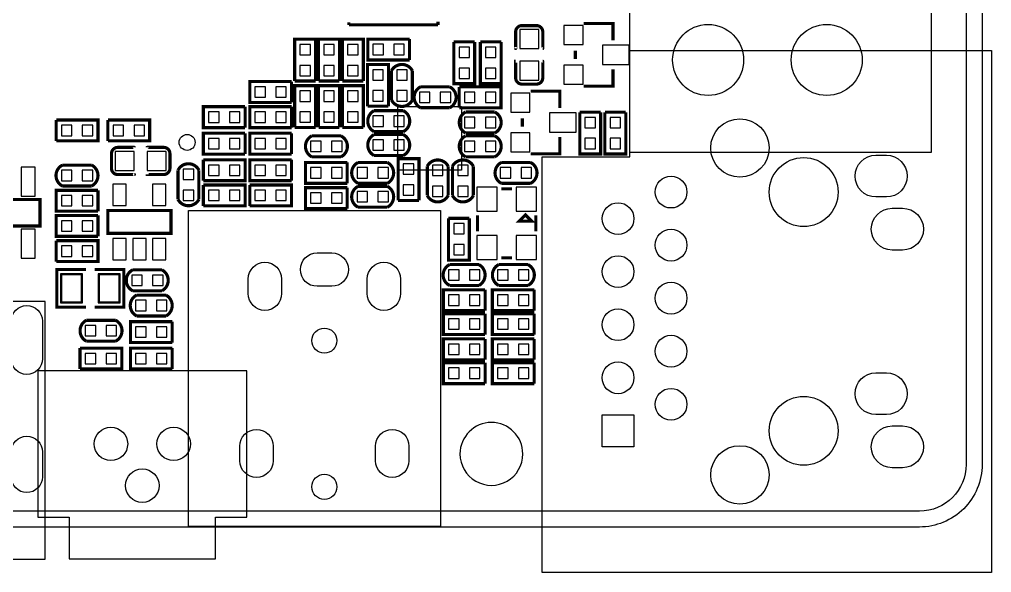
# Model space of a CAD drawing. Extents: x 0 to 85.5, y -2.2 to 58.2.
# Drawn here: x 38.9 to 85.45, y -2.18 to 24.3 of the extents above; entities that cross this region are included whole.
import ezdxf

# ---------------------------------------------------------------- set-up
doc = ezdxf.new("R2010")
doc.units = 0
for name, color, linetype in [('BG_CUTOUT', 254, 'CONTINUOUS'), ('BG_DESIGN_OUTLINE', 251, 'CONTINUOUS'), ('PG_SILKSCREEN_BOTTOM', 23, 'CONTINUOUS'), ('PG_SILKSCREEN_BOTTOM_OUTLINE', 23, 'CONTINUOUS'), ('PIN_BOTTOM', 2, 'CONTINUOUS'), ('PIN_PASTEMASK_BOTTOM', 85, 'CONTINUOUS'), ('PKO_BOTTOM', 234, 'CONTINUOUS'), ('RKI_ALL', 43, 'CONTINUOUS')]:
    doc.layers.add(name, color=color, linetype=linetype)

msp = doc.modelspace()

# ---------------------------------------------------------------- linework, layer by layer
at = {"layer": 'BG_CUTOUT'}
msp.add_lwpolyline([(63.0047, 3.50012, 1), (59.995308, 3.499916, 1)], format="xyb", close=True, dxfattribs=at)
at = {"layer": 'BG_DESIGN_OUTLINE'}
msp.add_lwpolyline([(0, 2.99974), (0, 52.99964, -0.414203), (2.99974, 55.99938), (82.04962, 55.99938, -0.414224), (85.0011, 53.05044), (85.0011, 2.99974, -0.414339), (81.99882, 0), (2.99974, 0, -0.414163)], format="xyb", close=True, dxfattribs=at)
at = {"layer": 'PG_SILKSCREEN_BOTTOM'}
for points, const_width in [([(54.6735, 24.16556), (54.6735, 24.03856)], 0.150114), ([(58.9407, 24.195278), (58.9407, 24.03856)], 0.150114), ([(58.9407, 24.03856), (54.6735, 24.03856)], 0.150114), ([(67.320922, 23.306024), (67.320922, 24.106124), (65.920874, 24.106124)], 0.150114), ([(65.521078, 22.406102), (65.521078, 22.805898)], 0.150114), ([(65.920874, 21.105876), (67.320922, 21.105876), (67.320922, 21.905976)], 0.150114), ([(64.780922, 20.067524), (64.780922, 20.867624), (63.380874, 20.867624)], 0.150114), ([(62.981078, 19.167602), (62.981078, 19.567398)], 0.150114), ([(63.380874, 17.867376), (64.780922, 17.867376), (64.780922, 18.667476)], 0.150114), ([(62.484, 16.1925), (61.976, 16.1925)], 0.150114), ([(36.83, 14.4145), (39.878, 14.4145), (39.878, 15.6845), (37.084, 15.6845), (36.83, 15.4305), (36.83, 14.4145)], 0.14986), ([(46.1518, 14.0589), (46.1518, 15.1511), (43.1292, 15.1511), (43.1292, 14.0589), (46.1518, 14.0589)], 0.14986), ([(60.833, 14.9225), (60.833, 14.1605)], 0.150114), ([(63.129922, 14.94155), (63.429896, 14.641576), (62.829948, 14.641576), (63.129922, 14.94155)], 0.150114), ([(63.627, 14.9225), (63.627, 14.1605)], 0.150114), ([(61.976, 12.8905), (62.484, 12.8905)], 0.150114), ([(42.091102, 12.329922), (40.691054, 12.329922), (40.691054, 10.530078), (42.091102, 10.530078)], 0.150114), ([(42.490898, 12.329922), (43.890946, 12.329922), (43.890946, 10.530078), (42.490898, 10.530078)], 0.150114)]:
    msp.add_lwpolyline(points, dxfattribs=dict(at, const_width=const_width))
at = {"layer": 'PG_SILKSCREEN_BOTTOM', "const_width": 0.150114}
for points in [[(62.6618, 22.9108, -1), (62.659514, 22.9108), (62.659514, 23.706074, -0.414141), (62.959488, 24.006048), (63.659512, 24.006048, -0.414141), (63.959486, 23.706074), (63.959486, 22.913086, -0.414214), (63.9572, 22.9108)], [(62.6618, 22.3012), (62.659514, 22.3012), (62.659514, 21.505926, 0.414141), (62.959488, 21.205952), (63.659512, 21.205952, 0.414141), (63.959486, 21.505926), (63.959486, 22.298914, 0.414214), (63.9572, 22.3012)], [(44.3992, 16.8783, -1), (44.3992, 16.876014), (43.603926, 16.876014, -0.414141), (43.303952, 17.175988), (43.303952, 17.876012, -0.414141), (43.603926, 18.175986), (44.396914, 18.175986, -0.414214), (44.3992, 18.1737)], [(45.0088, 16.8783), (45.0088, 16.876014), (45.804074, 16.876014, 0.414141), (46.104048, 17.175988), (46.104048, 17.876012, 0.414141), (45.804074, 18.175986), (45.011086, 18.175986, 0.414214), (45.0088, 18.1737)]]:
    msp.add_lwpolyline(points, format="xyb", dxfattribs=at)
at = {"layer": 'PG_SILKSCREEN_BOTTOM_OUTLINE', "const_width": 0.150114}
for points in [[(52.07762, 21.35124), (52.07762, 23.35276), (53.07838, 23.35276), (53.07838, 21.35124)], [(53.22062, 21.35124), (53.22062, 23.35276), (54.22138, 23.35276), (54.22138, 21.35124)], [(54.36362, 21.35124), (54.36362, 23.35276), (55.36438, 23.35276), (55.36438, 21.35124)], [(57.57926, 22.35962), (55.57774, 22.35962), (55.57774, 23.36038), (57.57926, 23.36038)], [(57.57926, 23.36038), (57.57926, 22.35962)], [(60.69838, 23.22576), (60.69838, 21.22424), (59.69762, 21.22424), (59.69762, 23.22576)], [(59.69762, 23.22576), (60.69838, 23.22576)], [(61.96838, 23.22576), (61.96838, 21.22424), (60.96762, 21.22424), (60.96762, 23.22576)], [(60.96762, 23.22576), (61.96838, 23.22576)], [(55.57012, 20.14474), (55.57012, 22.14626), (56.57088, 22.14626), (56.57088, 20.14474)], [(56.713374, 20.445476), (56.713374, 21.845524)], [(57.713626, 20.445476), (57.713626, 21.845524)], [(53.07838, 21.35124), (52.07762, 21.35124)], [(54.22138, 21.35124), (53.22062, 21.35124)], [(55.36438, 21.35124), (54.36362, 21.35124)], [(51.92776, 20.32762), (49.92624, 20.32762), (49.92624, 21.32838), (51.92776, 21.32838)], [(51.92776, 21.32838), (51.92776, 20.32762)], [(52.07762, 19.12874), (52.07762, 21.13026), (53.07838, 21.13026), (53.07838, 19.12874)], [(53.22062, 19.12874), (53.22062, 21.13026), (54.22138, 21.13026), (54.22138, 19.12874)], [(54.36362, 19.12874), (54.36362, 21.13026), (55.36438, 21.13026), (55.36438, 19.12874)], [(59.501024, 21.074126), (58.100976, 21.074126)], [(59.95924, 21.07438), (61.96076, 21.07438), (61.96076, 20.07362), (59.95924, 20.07362)], [(59.95924, 20.07362), (59.95924, 21.07438)], [(49.70526, 19.12112), (47.70374, 19.12112), (47.70374, 20.12188), (49.70526, 20.12188)], [(49.70526, 20.12188), (49.70526, 19.12112)], [(51.92776, 19.12112), (49.92624, 19.12112), (49.92624, 20.12188), (51.92776, 20.12188)], [(51.92776, 20.12188), (51.92776, 19.12112)], [(56.57088, 20.14474), (55.57012, 20.14474)], [(59.501024, 20.073874), (58.100976, 20.073874)], [(40.65524, 19.48688), (42.65676, 19.48688), (42.65676, 18.48612), (40.65524, 18.48612)], [(40.65524, 18.48612), (40.65524, 19.48688)], [(43.13174, 19.48688), (45.13326, 19.48688), (45.13326, 18.48612), (43.13174, 18.48612)], [(43.13174, 18.48612), (43.13174, 19.48688)], [(57.278524, 19.931126), (55.878476, 19.931126)], [(61.660024, 19.867626), (60.259976, 19.867626)], [(66.73088, 19.86026), (66.73088, 17.85874), (65.73012, 17.85874), (65.73012, 19.86026)], [(65.73012, 19.86026), (66.73088, 19.86026)], [(67.93738, 19.86026), (67.93738, 17.85874), (66.93662, 17.85874), (66.93662, 19.86026)], [(66.93662, 19.86026), (67.93738, 19.86026)], [(53.07838, 19.12874), (52.07762, 19.12874)], [(54.22138, 19.12874), (53.22062, 19.12874)], [(55.36438, 19.12874), (54.36362, 19.12874)], [(49.70526, 17.85112), (47.70374, 17.85112), (47.70374, 18.85188), (49.70526, 18.85188)], [(49.70526, 18.85188), (49.70526, 17.85112)], [(51.92776, 17.85112), (49.92624, 17.85112), (49.92624, 18.85188), (51.92776, 18.85188)], [(51.92776, 18.85188), (51.92776, 17.85112)], [(54.294024, 18.724626), (52.893976, 18.724626)], [(57.278524, 18.930874), (55.878476, 18.930874)], [(57.278524, 18.788126), (55.878476, 18.788126)], [(61.660024, 18.867374), (60.259976, 18.867374)], [(61.660024, 18.724626), (60.259976, 18.724626)], [(54.294024, 17.724374), (52.893976, 17.724374)], [(57.278524, 17.787874), (55.878476, 17.787874)], [(57.03062, 15.63624), (57.03062, 17.63776), (58.03138, 17.63776), (58.03138, 15.63624)], [(61.660024, 17.724374), (60.259976, 17.724374)], [(40.955976, 17.327626), (42.356024, 17.327626)], [(47.70374, 17.58188), (49.70526, 17.58188), (49.70526, 16.58112), (47.70374, 16.58112)], [(47.70374, 16.58112), (47.70374, 17.58188)], [(51.92776, 16.58112), (49.92624, 16.58112), (49.92624, 17.58188), (51.92776, 17.58188)], [(51.92776, 17.58188), (51.92776, 16.58112)], [(54.59476, 16.45412), (52.59324, 16.45412), (52.59324, 17.45488), (54.59476, 17.45488)], [(54.59476, 17.45488), (54.59476, 16.45412)], [(55.116476, 17.454626), (56.516524, 17.454626)], [(58.427874, 15.873476), (58.427874, 17.273524)], [(59.428126, 15.873476), (59.428126, 17.273524)], [(59.634374, 15.873476), (59.634374, 17.273524)], [(60.634626, 15.873476), (60.634626, 17.273524)], [(63.374524, 17.454626), (61.974476, 17.454626)], [(46.489874, 17.083024), (46.489874, 15.682976)], [(47.490126, 17.083024), (47.490126, 15.682976)], [(40.955976, 16.327374), (42.356024, 16.327374)], [(47.70374, 16.37538), (49.70526, 16.37538), (49.70526, 15.37462), (47.70374, 15.37462)], [(47.70374, 15.37462), (47.70374, 16.37538)], [(49.92624, 16.37538), (51.92776, 16.37538), (51.92776, 15.37462), (49.92624, 15.37462)], [(49.92624, 15.37462), (49.92624, 16.37538)], [(54.59476, 15.24762), (52.59324, 15.24762), (52.59324, 16.24838), (54.59476, 16.24838)], [(54.59476, 16.24838), (54.59476, 15.24762)], [(55.116476, 16.454374), (56.516524, 16.454374)], [(55.116476, 16.311626), (56.516524, 16.311626)], [(63.374524, 16.454374), (61.974476, 16.454374)], [(42.65676, 15.12062), (40.65524, 15.12062), (40.65524, 16.12138), (42.65676, 16.12138)], [(42.65676, 16.12138), (42.65676, 15.12062)], [(55.116476, 15.311374), (56.516524, 15.311374)], [(58.03138, 15.63624), (57.03062, 15.63624)], [(42.65676, 13.91412), (40.65524, 13.91412), (40.65524, 14.91488), (42.65676, 14.91488)], [(42.65676, 14.91488), (42.65676, 13.91412)], [(60.44438, 14.78026), (60.44438, 12.77874), (59.44362, 12.77874), (59.44362, 14.78026)], [(59.44362, 14.78026), (60.44438, 14.78026)], [(40.65524, 13.70838), (42.65676, 13.70838), (42.65676, 12.70762), (40.65524, 12.70762)], [(40.65524, 12.70762), (40.65524, 13.70838)], [(59.497976, 12.565126), (60.898024, 12.565126)], [(63.247524, 12.565126), (61.847476, 12.565126)], [(44.321476, 12.311126), (45.721524, 12.311126)], [(59.497976, 11.564874), (60.898024, 11.564874)], [(63.247524, 11.564874), (61.847476, 11.564874)], [(44.321476, 11.310874), (45.721524, 11.310874)], [(44.511976, 11.104626), (45.912024, 11.104626)], [(61.19876, 10.35812), (59.19724, 10.35812), (59.19724, 11.35888), (61.19876, 11.35888)], [(61.19876, 11.35888), (61.19876, 10.35812)], [(63.54826, 10.35812), (61.54674, 10.35812), (61.54674, 11.35888), (63.54826, 11.35888)], [(63.54826, 11.35888), (63.54826, 10.35812)], [(61.19876, 9.21512), (59.19724, 9.21512), (59.19724, 10.21588), (61.19876, 10.21588)], [(61.19876, 10.21588), (61.19876, 9.21512)], [(63.54826, 9.21512), (61.54674, 9.21512), (61.54674, 10.21588), (63.54826, 10.21588)], [(63.54826, 10.21588), (63.54826, 9.21512)], [(43.499024, 9.898126), (42.098976, 9.898126)], [(46.21276, 8.83412), (44.21124, 8.83412), (44.21124, 9.83488), (46.21276, 9.83488)], [(44.511976, 10.104374), (45.912024, 10.104374)], [(46.21276, 9.83488), (46.21276, 8.83412)], [(43.499024, 8.897874), (42.098976, 8.897874)], [(61.19876, 8.00862), (59.19724, 8.00862), (59.19724, 9.00938), (61.19876, 9.00938)], [(61.19876, 9.00938), (61.19876, 8.00862)], [(63.54826, 8.00862), (61.54674, 8.00862), (61.54674, 9.00938), (63.54826, 9.00938)], [(63.54826, 9.00938), (63.54826, 8.00862)], [(41.79824, 8.56488), (43.79976, 8.56488), (43.79976, 7.56412), (41.79824, 7.56412)], [(41.79824, 7.56412), (41.79824, 8.56488)], [(46.21276, 7.56412), (44.21124, 7.56412), (44.21124, 8.56488), (46.21276, 8.56488)], [(46.21276, 8.56488), (46.21276, 7.56412)], [(61.19876, 6.86562), (59.19724, 6.86562), (59.19724, 7.86638), (61.19876, 7.86638)], [(61.19876, 7.86638), (61.19876, 6.86562)], [(63.54826, 6.86562), (61.54674, 6.86562), (61.54674, 7.86638), (63.54826, 7.86638)], [(63.54826, 7.86638), (63.54826, 6.86562)]]:
    msp.add_lwpolyline(points, dxfattribs=at)
for points in [[(57.713626, 21.845524, 0.600046), (56.713374, 21.845524)], [(58.100976, 21.074126, 0.600046), (58.100976, 20.073874)], [(59.501024, 21.074126, -0.618077), (59.501024, 20.073874)], [(57.713626, 20.445476, -0.618077), (56.713374, 20.445476)], [(55.878476, 19.931126, 0.600046), (55.878476, 18.930874)], [(57.278524, 19.931126, -0.618077), (57.278524, 18.930874)], [(60.259976, 19.867626, 0.600046), (60.259976, 18.867374)], [(61.660024, 19.867626, -0.618077), (61.660024, 18.867374)], [(52.893976, 18.724626, 0.600046), (52.893976, 17.724374)], [(54.294024, 18.724626, -0.618077), (54.294024, 17.724374)], [(55.878476, 18.788126, 0.600046), (55.878476, 17.787874)], [(57.278524, 18.788126, -0.618077), (57.278524, 17.787874)], [(60.259976, 18.724626, 0.600046), (60.259976, 17.724374)], [(61.660024, 18.724626, -0.618077), (61.660024, 17.724374)], [(40.955976, 16.327374, -0.618077), (40.955976, 17.327626)], [(42.356024, 16.327374, 0.600046), (42.356024, 17.327626)], [(46.489874, 17.083024, -0.618077), (47.490126, 17.083024)], [(55.116476, 16.454374, -0.618077), (55.116476, 17.454626)], [(56.516524, 16.454374, 0.600046), (56.516524, 17.454626)], [(59.428126, 17.273524, 0.600046), (58.427874, 17.273524)], [(60.634626, 17.273524, 0.600046), (59.634374, 17.273524)], [(61.974476, 17.454626, 0.600046), (61.974476, 16.454374)], [(63.374524, 17.454626, -0.618077), (63.374524, 16.454374)], [(55.116476, 15.311374, -0.618077), (55.116476, 16.311626)], [(56.516524, 15.311374, 0.600046), (56.516524, 16.311626)], [(59.428126, 15.873476, -0.618077), (58.427874, 15.873476)], [(60.634626, 15.873476, -0.618077), (59.634374, 15.873476)], [(46.489874, 15.682976, 0.600046), (47.490126, 15.682976)], [(59.497976, 11.564874, -0.618077), (59.497976, 12.565126)], [(60.898024, 11.564874, 0.600046), (60.898024, 12.565126)], [(61.847476, 12.565126, 0.600046), (61.847476, 11.564874)], [(63.247524, 12.565126, -0.618077), (63.247524, 11.564874)], [(44.321476, 11.310874, -0.618077), (44.321476, 12.311126)], [(45.721524, 11.310874, 0.600046), (45.721524, 12.311126)], [(44.511976, 10.104374, -0.618077), (44.511976, 11.104626)], [(45.912024, 10.104374, 0.600046), (45.912024, 11.104626)], [(42.098976, 9.898126, 0.600046), (42.098976, 8.897874)], [(43.499024, 9.898126, -0.618077), (43.499024, 8.897874)]]:
    msp.add_lwpolyline(points, format="xyb", dxfattribs=at)
at = {"layer": 'PIN_BOTTOM'}
for points in [[(63.76416, 22.91334), (63.76416, 23.82266), (62.85484, 23.82266), (62.85484, 22.91334)], [(64.9732, 23.1013), (65.8876, 23.1013), (65.8876, 24.0157), (64.9732, 24.0157)], [(52.32781, 22.60219), (52.82819, 22.60219), (52.82819, 23.10257), (52.32781, 23.10257)], [(53.47081, 22.60219), (53.97119, 22.60219), (53.97119, 23.10257), (53.47081, 23.10257)], [(54.61381, 22.60219), (55.11419, 22.60219), (55.11419, 23.10257), (54.61381, 23.10257)], [(56.32831, 22.60981), (56.32831, 23.11019), (55.82793, 23.11019), (55.82793, 22.60981)], [(57.32907, 22.60981), (57.32907, 23.11019), (56.82869, 23.11019), (56.82869, 22.60981)], [(60.44819, 22.97557), (59.94781, 22.97557), (59.94781, 22.47519), (60.44819, 22.47519)], [(61.71819, 22.97557), (61.21781, 22.97557), (61.21781, 22.47519), (61.71819, 22.47519)], [(66.8274, 22.1488), (68.0974, 22.1488), (68.0974, 23.0632), (66.8274, 23.0632)], [(52.32781, 21.60143), (52.82819, 21.60143), (52.82819, 22.10181), (52.32781, 22.10181)], [(53.47081, 21.60143), (53.97119, 21.60143), (53.97119, 22.10181), (53.47081, 22.10181)], [(54.61381, 21.60143), (55.11419, 21.60143), (55.11419, 22.10181), (54.61381, 22.10181)], [(55.82031, 21.39569), (56.32069, 21.39569), (56.32069, 21.89607), (55.82031, 21.89607)], [(56.96331, 21.39569), (57.46369, 21.39569), (57.46369, 21.89607), (56.96331, 21.89607)], [(60.44819, 21.97481), (59.94781, 21.97481), (59.94781, 21.47443), (60.44819, 21.47443)], [(61.71819, 21.97481), (61.21781, 21.97481), (61.21781, 21.47443), (61.71819, 21.47443)], [(63.76416, 21.38934), (63.76416, 22.29866), (62.85484, 22.29866), (62.85484, 21.38934)], [(64.9732, 21.1963), (65.8876, 21.1963), (65.8876, 22.1107), (64.9732, 22.1107)], [(50.67681, 20.57781), (50.67681, 21.07819), (50.17643, 21.07819), (50.17643, 20.57781)], [(51.67757, 20.57781), (51.67757, 21.07819), (51.17719, 21.07819), (51.17719, 20.57781)], [(52.32781, 20.37969), (52.82819, 20.37969), (52.82819, 20.88007), (52.32781, 20.88007)], [(53.47081, 20.37969), (53.97119, 20.37969), (53.97119, 20.88007), (53.47081, 20.88007)], [(54.61381, 20.37969), (55.11419, 20.37969), (55.11419, 20.88007), (54.61381, 20.88007)], [(55.82031, 20.39493), (56.32069, 20.39493), (56.32069, 20.89531), (55.82031, 20.89531)], [(56.96331, 20.39493), (57.46369, 20.39493), (57.46369, 20.89531), (56.96331, 20.89531)], [(58.55081, 20.32381), (58.55081, 20.82419), (58.05043, 20.82419), (58.05043, 20.32381)], [(59.55157, 20.32381), (59.55157, 20.82419), (59.05119, 20.82419), (59.05119, 20.32381)], [(60.20943, 20.82419), (60.20943, 20.32381), (60.70981, 20.32381), (60.70981, 20.82419)], [(61.21019, 20.82419), (61.21019, 20.32381), (61.71057, 20.32381), (61.71057, 20.82419)], [(62.4332, 19.8628), (63.3476, 19.8628), (63.3476, 20.7772), (62.4332, 20.7772)], [(60.071, 20.1295), (60.071, 17.0815), (57.023, 17.0815), (57.023, 20.1295)], [(48.45431, 19.37131), (48.45431, 19.87169), (47.95393, 19.87169), (47.95393, 19.37131)], [(49.45507, 19.37131), (49.45507, 19.87169), (48.95469, 19.87169), (48.95469, 19.37131)], [(50.67681, 19.37131), (50.67681, 19.87169), (50.17643, 19.87169), (50.17643, 19.37131)], [(51.67757, 19.37131), (51.67757, 19.87169), (51.17719, 19.87169), (51.17719, 19.37131)], [(52.32781, 19.37893), (52.82819, 19.37893), (52.82819, 19.87931), (52.32781, 19.87931)], [(53.47081, 19.37893), (53.97119, 19.37893), (53.97119, 19.87931), (53.47081, 19.87931)], [(54.61381, 19.37893), (55.11419, 19.37893), (55.11419, 19.87931), (54.61381, 19.87931)], [(56.32831, 19.18081), (56.32831, 19.68119), (55.82793, 19.68119), (55.82793, 19.18081)], [(57.32907, 19.18081), (57.32907, 19.68119), (56.82869, 19.68119), (56.82869, 19.18081)], [(60.70981, 19.11731), (60.70981, 19.61769), (60.20943, 19.61769), (60.20943, 19.11731)], [(61.71057, 19.11731), (61.71057, 19.61769), (61.21019, 19.61769), (61.21019, 19.11731)], [(64.2874, 18.9103), (65.5574, 18.9103), (65.5574, 19.8247), (64.2874, 19.8247)], [(66.48069, 19.61007), (65.98031, 19.61007), (65.98031, 19.10969), (66.48069, 19.10969)], [(67.68719, 19.61007), (67.18681, 19.61007), (67.18681, 19.10969), (67.68719, 19.10969)], [(40.90543, 19.23669), (40.90543, 18.73631), (41.40581, 18.73631), (41.40581, 19.23669)], [(41.90619, 19.23669), (41.90619, 18.73631), (42.40657, 18.73631), (42.40657, 19.23669)], [(43.38193, 19.23669), (43.38193, 18.73631), (43.88231, 18.73631), (43.88231, 19.23669)], [(44.38269, 19.23669), (44.38269, 18.73631), (44.88307, 18.73631), (44.88307, 19.23669)], [(62.4332, 17.9578), (63.3476, 17.9578), (63.3476, 18.8722), (62.4332, 18.8722)], [(48.45431, 18.10131), (48.45431, 18.60169), (47.95393, 18.60169), (47.95393, 18.10131)], [(49.45507, 18.10131), (49.45507, 18.60169), (48.95469, 18.60169), (48.95469, 18.10131)], [(50.67681, 18.10131), (50.67681, 18.60169), (50.17643, 18.60169), (50.17643, 18.10131)], [(51.67757, 18.10131), (51.67757, 18.60169), (51.17719, 18.60169), (51.17719, 18.10131)], [(53.34381, 17.97431), (53.34381, 18.47469), (52.84343, 18.47469), (52.84343, 17.97431)], [(54.34457, 17.97431), (54.34457, 18.47469), (53.84419, 18.47469), (53.84419, 17.97431)], [(56.32831, 18.03781), (56.32831, 18.53819), (55.82793, 18.53819), (55.82793, 18.03781)], [(57.32907, 18.03781), (57.32907, 18.53819), (56.82869, 18.53819), (56.82869, 18.03781)], [(60.70981, 17.97431), (60.70981, 18.47469), (60.20943, 18.47469), (60.20943, 17.97431)], [(61.71057, 17.97431), (61.71057, 18.47469), (61.21019, 18.47469), (61.21019, 17.97431)], [(66.48069, 18.60931), (65.98031, 18.60931), (65.98031, 18.10893), (66.48069, 18.10893)], [(67.68719, 18.60931), (67.18681, 18.60931), (67.18681, 18.10893), (67.68719, 18.10893)], [(44.39666, 17.98066), (43.48734, 17.98066), (43.48734, 17.07134), (44.39666, 17.07134)], [(45.92066, 17.98066), (45.01134, 17.98066), (45.01134, 17.07134), (45.92066, 17.07134)], [(38.98392, 17.2339), (38.98392, 15.8369), (39.64432, 15.8369), (39.64432, 17.2339)], [(47.95393, 17.33169), (47.95393, 16.83131), (48.45431, 16.83131), (48.45431, 17.33169)], [(48.95469, 17.33169), (48.95469, 16.83131), (49.45507, 16.83131), (49.45507, 17.33169)], [(50.67681, 16.83131), (50.67681, 17.33169), (50.17643, 17.33169), (50.17643, 16.83131)], [(51.67757, 16.83131), (51.67757, 17.33169), (51.17719, 17.33169), (51.17719, 16.83131)], [(57.28081, 16.88719), (57.78119, 16.88719), (57.78119, 17.38757), (57.28081, 17.38757)], [(58.67781, 16.82369), (59.17819, 16.82369), (59.17819, 17.32407), (58.67781, 17.32407)], [(59.88431, 16.82369), (60.38469, 16.82369), (60.38469, 17.32407), (59.88431, 17.32407)], [(40.90543, 17.07769), (40.90543, 16.57731), (41.40581, 16.57731), (41.40581, 17.07769)], [(41.90619, 17.07769), (41.90619, 16.57731), (42.40657, 16.57731), (42.40657, 17.07769)], [(47.24019, 17.13357), (46.73981, 17.13357), (46.73981, 16.63319), (47.24019, 16.63319)], [(53.34381, 16.70431), (53.34381, 17.20469), (52.84343, 17.20469), (52.84343, 16.70431)], [(54.34457, 16.70431), (54.34457, 17.20469), (53.84419, 17.20469), (53.84419, 16.70431)], [(55.06593, 17.20469), (55.06593, 16.70431), (55.56631, 16.70431), (55.56631, 17.20469)], [(56.06669, 17.20469), (56.06669, 16.70431), (56.56707, 16.70431), (56.56707, 17.20469)], [(62.42431, 16.70431), (62.42431, 17.20469), (61.92393, 17.20469), (61.92393, 16.70431)], [(63.42507, 16.70431), (63.42507, 17.20469), (62.92469, 17.20469), (62.92469, 16.70431)], [(43.37304, 15.39748), (44.00804, 15.39748), (44.00804, 16.41348), (43.37304, 16.41348)], [(45.27296, 15.39748), (45.90796, 15.39748), (45.90796, 16.41348), (45.27296, 16.41348)], [(57.28081, 15.88643), (57.78119, 15.88643), (57.78119, 16.38681), (57.28081, 16.38681)], [(58.67781, 15.82293), (59.17819, 15.82293), (59.17819, 16.32331), (58.67781, 16.32331)], [(59.88431, 15.82293), (60.38469, 15.82293), (60.38469, 16.32331), (59.88431, 16.32331)], [(41.40581, 15.37081), (41.40581, 15.87119), (40.90543, 15.87119), (40.90543, 15.37081)], [(42.40657, 15.37081), (42.40657, 15.87119), (41.90619, 15.87119), (41.90619, 15.37081)], [(47.24019, 16.13281), (46.73981, 16.13281), (46.73981, 15.63243), (47.24019, 15.63243)], [(47.95393, 16.12519), (47.95393, 15.62481), (48.45431, 15.62481), (48.45431, 16.12519)], [(48.95469, 16.12519), (48.95469, 15.62481), (49.45507, 15.62481), (49.45507, 16.12519)], [(50.17643, 16.12519), (50.17643, 15.62481), (50.67681, 15.62481), (50.67681, 16.12519)], [(51.17719, 16.12519), (51.17719, 15.62481), (51.67757, 15.62481), (51.67757, 16.12519)], [(53.34381, 15.49781), (53.34381, 15.99819), (52.84343, 15.99819), (52.84343, 15.49781)], [(54.34457, 15.49781), (54.34457, 15.99819), (53.84419, 15.99819), (53.84419, 15.49781)], [(55.06593, 16.06169), (55.06593, 15.56131), (55.56631, 15.56131), (55.56631, 16.06169)], [(56.06669, 16.06169), (56.06669, 15.56131), (56.56707, 15.56131), (56.56707, 16.06169)], [(61.7728, 15.1257), (61.7728, 16.2687), (60.8076, 16.2687), (60.8076, 15.1257)], [(63.6524, 15.1257), (63.6524, 16.2687), (62.6872, 16.2687), (62.6872, 15.1257)], [(41.40581, 14.16431), (41.40581, 14.66469), (40.90543, 14.66469), (40.90543, 14.16431)], [(42.40657, 14.16431), (42.40657, 14.66469), (41.90619, 14.66469), (41.90619, 14.16431)], [(60.19419, 14.53007), (59.69381, 14.53007), (59.69381, 14.02969), (60.19419, 14.02969)], [(38.98392, 14.2621), (38.98392, 12.8651), (39.64432, 12.8651), (39.64432, 14.2621)], [(43.37304, 12.79652), (44.00804, 12.79652), (44.00804, 13.81252), (43.37304, 13.81252)], [(44.323, 12.79652), (44.958, 12.79652), (44.958, 13.81252), (44.323, 13.81252)], [(45.27296, 12.79652), (45.90796, 12.79652), (45.90796, 13.81252), (45.27296, 13.81252)], [(60.19419, 13.52931), (59.69381, 13.52931), (59.69381, 13.02893), (60.19419, 13.02893)], [(61.7728, 12.8143), (61.7728, 13.9573), (60.8076, 13.9573), (60.8076, 12.8143)], [(63.6524, 12.8143), (63.6524, 13.9573), (62.6872, 13.9573), (62.6872, 12.8143)], [(40.90543, 13.45819), (40.90543, 12.95781), (41.40581, 12.95781), (41.40581, 13.45819)], [(41.90619, 13.45819), (41.90619, 12.95781), (42.40657, 12.95781), (42.40657, 13.45819)], [(41.91635, 10.73023), (41.91635, 12.12977), (40.86733, 12.12977), (40.86733, 10.73023)], [(43.71467, 10.73023), (43.71467, 12.12977), (42.66565, 12.12977), (42.66565, 10.73023)], [(59.44743, 12.31519), (59.44743, 11.81481), (59.94781, 11.81481), (59.94781, 12.31519)], [(60.44819, 12.31519), (60.44819, 11.81481), (60.94857, 11.81481), (60.94857, 12.31519)], [(62.29731, 11.81481), (62.29731, 12.31519), (61.79693, 12.31519), (61.79693, 11.81481)], [(63.29807, 11.81481), (63.29807, 12.31519), (62.79769, 12.31519), (62.79769, 11.81481)], [(44.27093, 12.06119), (44.27093, 11.56081), (44.77131, 11.56081), (44.77131, 12.06119)], [(45.27169, 12.06119), (45.27169, 11.56081), (45.77207, 11.56081), (45.77207, 12.06119)], [(44.46143, 10.85469), (44.46143, 10.35431), (44.96181, 10.35431), (44.96181, 10.85469)], [(45.46219, 10.85469), (45.46219, 10.35431), (45.96257, 10.35431), (45.96257, 10.85469)], [(59.94781, 10.60831), (59.94781, 11.10869), (59.44743, 11.10869), (59.44743, 10.60831)], [(60.94857, 10.60831), (60.94857, 11.10869), (60.44819, 11.10869), (60.44819, 10.60831)], [(62.29731, 10.60831), (62.29731, 11.10869), (61.79693, 11.10869), (61.79693, 10.60831)], [(63.29807, 10.60831), (63.29807, 11.10869), (62.79769, 11.10869), (62.79769, 10.60831)], [(59.94781, 9.46531), (59.94781, 9.96569), (59.44743, 9.96569), (59.44743, 9.46531)], [(60.94857, 9.46531), (60.94857, 9.96569), (60.44819, 9.96569), (60.44819, 9.46531)], [(62.29731, 9.46531), (62.29731, 9.96569), (61.79693, 9.96569), (61.79693, 9.46531)], [(63.29807, 9.46531), (63.29807, 9.96569), (62.79769, 9.96569), (62.79769, 9.46531)], [(42.54881, 9.14781), (42.54881, 9.64819), (42.04843, 9.64819), (42.04843, 9.14781)], [(43.54957, 9.14781), (43.54957, 9.64819), (43.04919, 9.64819), (43.04919, 9.14781)], [(44.96181, 9.08431), (44.96181, 9.58469), (44.46143, 9.58469), (44.46143, 9.08431)], [(45.96257, 9.08431), (45.96257, 9.58469), (45.46219, 9.58469), (45.46219, 9.08431)], [(59.94781, 8.25881), (59.94781, 8.75919), (59.44743, 8.75919), (59.44743, 8.25881)], [(60.94857, 8.25881), (60.94857, 8.75919), (60.44819, 8.75919), (60.44819, 8.25881)], [(62.29731, 8.25881), (62.29731, 8.75919), (61.79693, 8.75919), (61.79693, 8.25881)], [(63.29807, 8.25881), (63.29807, 8.75919), (62.79769, 8.75919), (62.79769, 8.25881)], [(42.04843, 8.31469), (42.04843, 7.81431), (42.54881, 7.81431), (42.54881, 8.31469)], [(43.04919, 8.31469), (43.04919, 7.81431), (43.54957, 7.81431), (43.54957, 8.31469)], [(44.96181, 7.81431), (44.96181, 8.31469), (44.46143, 8.31469), (44.46143, 7.81431)], [(45.96257, 7.81431), (45.96257, 8.31469), (45.46219, 8.31469), (45.46219, 7.81431)], [(59.94781, 7.11581), (59.94781, 7.61619), (59.44743, 7.61619), (59.44743, 7.11581)], [(60.94857, 7.11581), (60.94857, 7.61619), (60.44819, 7.61619), (60.44819, 7.11581)], [(62.29731, 7.11581), (62.29731, 7.61619), (61.79693, 7.61619), (61.79693, 7.11581)], [(63.29807, 7.11581), (63.29807, 7.61619), (62.79769, 7.61619), (62.79769, 7.11581)], [(68.325746, 3.843782), (66.801746, 3.843782), (66.801746, 5.367782), (68.325746, 5.367782)]]:
    msp.add_lwpolyline(points, close=True, dxfattribs=at)
for points in [[(79.914496, 17.799812), (80.414876, 17.799812, -1), (80.414876, 15.800832), (79.914496, 15.800832, -1)], [(80.694276, 15.259812), (81.194656, 15.259812, -1), (81.194656, 13.260832), (80.694276, 13.260832, -1)], [(53.150008, 13.123799), (53.850032, 13.123799, -1), (53.850032, 11.523853), (53.150008, 11.523853, -1)], [(51.450113, 11.873992), (51.450113, 11.173968, -1), (49.850167, 11.173968), (49.850167, 11.873992, -1)], [(57.149873, 11.873992), (57.149873, 11.173968, -1), (55.549927, 11.173968), (55.549927, 11.873992, -1)], [(39.99992, 9.85774), (39.99992, 8.05942, -1), (38.49878, 8.05942), (38.49878, 9.85774, -1)], [(79.914496, 7.380732), (80.414876, 7.380732, -1), (80.414876, 5.381752), (79.914496, 5.381752, -1)], [(51.050063, 3.874008), (51.050063, 3.173984, -1), (49.450117, 3.173984), (49.450117, 3.874008, -1)], [(57.549923, 3.874008), (57.549923, 3.173984, -1), (55.949977, 3.173984), (55.949977, 3.874008, -1)], [(80.694276, 4.840732), (81.194656, 4.840732, -1), (81.194656, 2.841752), (80.694276, 2.841752, -1)], [(39.99992, 3.59918), (39.99992, 2.4003, -1), (38.49878, 2.4003), (38.49878, 3.59918, -1)]]:
    msp.add_lwpolyline(points, format="xyb", close=True, dxfattribs=at)
for centre, radius in [((71.878952, 22.360636), 1.70053), ((77.5589, 22.360636), 1.70053), ((73.403206, 18.146522), 1.39954), ((46.9265, 18.415), 0.381), ((76.453746, 16.035782), 1.651), ((70.103746, 16.035782), 0.762), ((67.563746, 14.765782), 0.762), ((70.103746, 13.495782), 0.762), ((67.563746, 12.225782), 0.762), ((70.103746, 10.955782), 0.762), ((67.563746, 9.685782), 0.762), ((53.50002, 8.923782), 0.599948), ((70.103746, 8.415782), 0.762), ((67.563746, 7.145782), 0.762), ((70.103746, 5.875782), 0.762), ((76.453746, 4.605782), 1.651), ((43.27906, 3.98018), 0.8001), ((46.28134, 3.98018), 0.8001), ((73.403206, 2.495042), 1.39954), ((44.7802, 1.9812), 0.8001), ((53.50002, 1.923796), 0.599948)]:
    msp.add_circle(centre, radius, dxfattribs=at)
at = {"layer": 'PIN_PASTEMASK_BOTTOM'}
for points in [[(63.76416, 22.91334), (63.76416, 23.82266), (62.85484, 23.82266), (62.85484, 22.91334)], [(64.9732, 23.1013), (65.8876, 23.1013), (65.8876, 24.0157), (64.9732, 24.0157)], [(52.32781, 22.60219), (52.82819, 22.60219), (52.82819, 23.10257), (52.32781, 23.10257)], [(53.47081, 22.60219), (53.97119, 22.60219), (53.97119, 23.10257), (53.47081, 23.10257)], [(54.61381, 22.60219), (55.11419, 22.60219), (55.11419, 23.10257), (54.61381, 23.10257)], [(56.32831, 22.60981), (56.32831, 23.11019), (55.82793, 23.11019), (55.82793, 22.60981)], [(57.32907, 22.60981), (57.32907, 23.11019), (56.82869, 23.11019), (56.82869, 22.60981)], [(60.44819, 22.97557), (59.94781, 22.97557), (59.94781, 22.47519), (60.44819, 22.47519)], [(61.71819, 22.97557), (61.21781, 22.97557), (61.21781, 22.47519), (61.71819, 22.47519)], [(66.8274, 22.1488), (68.0974, 22.1488), (68.0974, 23.0632), (66.8274, 23.0632)], [(52.32781, 21.60143), (52.82819, 21.60143), (52.82819, 22.10181), (52.32781, 22.10181)], [(53.47081, 21.60143), (53.97119, 21.60143), (53.97119, 22.10181), (53.47081, 22.10181)], [(54.61381, 21.60143), (55.11419, 21.60143), (55.11419, 22.10181), (54.61381, 22.10181)], [(55.82031, 21.39569), (56.32069, 21.39569), (56.32069, 21.89607), (55.82031, 21.89607)], [(56.96331, 21.39569), (57.46369, 21.39569), (57.46369, 21.89607), (56.96331, 21.89607)], [(60.44819, 21.97481), (59.94781, 21.97481), (59.94781, 21.47443), (60.44819, 21.47443)], [(61.71819, 21.97481), (61.21781, 21.97481), (61.21781, 21.47443), (61.71819, 21.47443)], [(63.76416, 21.38934), (63.76416, 22.29866), (62.85484, 22.29866), (62.85484, 21.38934)], [(64.9732, 21.1963), (65.8876, 21.1963), (65.8876, 22.1107), (64.9732, 22.1107)], [(50.67681, 20.57781), (50.67681, 21.07819), (50.17643, 21.07819), (50.17643, 20.57781)], [(51.67757, 20.57781), (51.67757, 21.07819), (51.17719, 21.07819), (51.17719, 20.57781)], [(52.32781, 20.37969), (52.82819, 20.37969), (52.82819, 20.88007), (52.32781, 20.88007)], [(53.47081, 20.37969), (53.97119, 20.37969), (53.97119, 20.88007), (53.47081, 20.88007)], [(54.61381, 20.37969), (55.11419, 20.37969), (55.11419, 20.88007), (54.61381, 20.88007)], [(55.82031, 20.39493), (56.32069, 20.39493), (56.32069, 20.89531), (55.82031, 20.89531)], [(56.96331, 20.39493), (57.46369, 20.39493), (57.46369, 20.89531), (56.96331, 20.89531)], [(58.55081, 20.32381), (58.55081, 20.82419), (58.05043, 20.82419), (58.05043, 20.32381)], [(59.55157, 20.32381), (59.55157, 20.82419), (59.05119, 20.82419), (59.05119, 20.32381)], [(60.20943, 20.82419), (60.20943, 20.32381), (60.70981, 20.32381), (60.70981, 20.82419)], [(61.21019, 20.82419), (61.21019, 20.32381), (61.71057, 20.32381), (61.71057, 20.82419)], [(62.4332, 19.8628), (63.3476, 19.8628), (63.3476, 20.7772), (62.4332, 20.7772)], [(48.45431, 19.37131), (48.45431, 19.87169), (47.95393, 19.87169), (47.95393, 19.37131)], [(49.45507, 19.37131), (49.45507, 19.87169), (48.95469, 19.87169), (48.95469, 19.37131)], [(50.67681, 19.37131), (50.67681, 19.87169), (50.17643, 19.87169), (50.17643, 19.37131)], [(51.67757, 19.37131), (51.67757, 19.87169), (51.17719, 19.87169), (51.17719, 19.37131)], [(52.32781, 19.37893), (52.82819, 19.37893), (52.82819, 19.87931), (52.32781, 19.87931)], [(53.47081, 19.37893), (53.97119, 19.37893), (53.97119, 19.87931), (53.47081, 19.87931)], [(54.61381, 19.37893), (55.11419, 19.37893), (55.11419, 19.87931), (54.61381, 19.87931)], [(56.32831, 19.18081), (56.32831, 19.68119), (55.82793, 19.68119), (55.82793, 19.18081)], [(57.32907, 19.18081), (57.32907, 19.68119), (56.82869, 19.68119), (56.82869, 19.18081)], [(60.70981, 19.11731), (60.70981, 19.61769), (60.20943, 19.61769), (60.20943, 19.11731)], [(61.71057, 19.11731), (61.71057, 19.61769), (61.21019, 19.61769), (61.21019, 19.11731)], [(64.2874, 18.9103), (65.5574, 18.9103), (65.5574, 19.8247), (64.2874, 19.8247)], [(66.48069, 19.61007), (65.98031, 19.61007), (65.98031, 19.10969), (66.48069, 19.10969)], [(67.68719, 19.61007), (67.18681, 19.61007), (67.18681, 19.10969), (67.68719, 19.10969)], [(40.90543, 19.23669), (40.90543, 18.73631), (41.40581, 18.73631), (41.40581, 19.23669)], [(41.90619, 19.23669), (41.90619, 18.73631), (42.40657, 18.73631), (42.40657, 19.23669)], [(43.38193, 19.23669), (43.38193, 18.73631), (43.88231, 18.73631), (43.88231, 19.23669)], [(44.38269, 19.23669), (44.38269, 18.73631), (44.88307, 18.73631), (44.88307, 19.23669)], [(62.4332, 17.9578), (63.3476, 17.9578), (63.3476, 18.8722), (62.4332, 18.8722)], [(48.45431, 18.10131), (48.45431, 18.60169), (47.95393, 18.60169), (47.95393, 18.10131)], [(49.45507, 18.10131), (49.45507, 18.60169), (48.95469, 18.60169), (48.95469, 18.10131)], [(50.67681, 18.10131), (50.67681, 18.60169), (50.17643, 18.60169), (50.17643, 18.10131)], [(51.67757, 18.10131), (51.67757, 18.60169), (51.17719, 18.60169), (51.17719, 18.10131)], [(53.34381, 17.97431), (53.34381, 18.47469), (52.84343, 18.47469), (52.84343, 17.97431)], [(54.34457, 17.97431), (54.34457, 18.47469), (53.84419, 18.47469), (53.84419, 17.97431)], [(56.32831, 18.03781), (56.32831, 18.53819), (55.82793, 18.53819), (55.82793, 18.03781)], [(57.32907, 18.03781), (57.32907, 18.53819), (56.82869, 18.53819), (56.82869, 18.03781)], [(60.70981, 17.97431), (60.70981, 18.47469), (60.20943, 18.47469), (60.20943, 17.97431)], [(61.71057, 17.97431), (61.71057, 18.47469), (61.21019, 18.47469), (61.21019, 17.97431)], [(66.48069, 18.60931), (65.98031, 18.60931), (65.98031, 18.10893), (66.48069, 18.10893)], [(67.68719, 18.60931), (67.18681, 18.60931), (67.18681, 18.10893), (67.68719, 18.10893)], [(44.39666, 17.98066), (43.48734, 17.98066), (43.48734, 17.07134), (44.39666, 17.07134)], [(45.92066, 17.98066), (45.01134, 17.98066), (45.01134, 17.07134), (45.92066, 17.07134)], [(38.98392, 17.2339), (38.98392, 15.8369), (39.64432, 15.8369), (39.64432, 17.2339)], [(47.95393, 17.33169), (47.95393, 16.83131), (48.45431, 16.83131), (48.45431, 17.33169)], [(48.95469, 17.33169), (48.95469, 16.83131), (49.45507, 16.83131), (49.45507, 17.33169)], [(50.67681, 16.83131), (50.67681, 17.33169), (50.17643, 17.33169), (50.17643, 16.83131)], [(51.67757, 16.83131), (51.67757, 17.33169), (51.17719, 17.33169), (51.17719, 16.83131)], [(57.28081, 16.88719), (57.78119, 16.88719), (57.78119, 17.38757), (57.28081, 17.38757)], [(58.67781, 16.82369), (59.17819, 16.82369), (59.17819, 17.32407), (58.67781, 17.32407)], [(59.88431, 16.82369), (60.38469, 16.82369), (60.38469, 17.32407), (59.88431, 17.32407)], [(40.90543, 17.07769), (40.90543, 16.57731), (41.40581, 16.57731), (41.40581, 17.07769)], [(41.90619, 17.07769), (41.90619, 16.57731), (42.40657, 16.57731), (42.40657, 17.07769)], [(47.24019, 17.13357), (46.73981, 17.13357), (46.73981, 16.63319), (47.24019, 16.63319)], [(53.34381, 16.70431), (53.34381, 17.20469), (52.84343, 17.20469), (52.84343, 16.70431)], [(54.34457, 16.70431), (54.34457, 17.20469), (53.84419, 17.20469), (53.84419, 16.70431)], [(55.06593, 17.20469), (55.06593, 16.70431), (55.56631, 16.70431), (55.56631, 17.20469)], [(56.06669, 17.20469), (56.06669, 16.70431), (56.56707, 16.70431), (56.56707, 17.20469)], [(62.42431, 16.70431), (62.42431, 17.20469), (61.92393, 17.20469), (61.92393, 16.70431)], [(63.42507, 16.70431), (63.42507, 17.20469), (62.92469, 17.20469), (62.92469, 16.70431)], [(43.37304, 15.39748), (44.00804, 15.39748), (44.00804, 16.41348), (43.37304, 16.41348)], [(45.27296, 15.39748), (45.90796, 15.39748), (45.90796, 16.41348), (45.27296, 16.41348)], [(57.28081, 15.88643), (57.78119, 15.88643), (57.78119, 16.38681), (57.28081, 16.38681)], [(58.67781, 15.82293), (59.17819, 15.82293), (59.17819, 16.32331), (58.67781, 16.32331)], [(59.88431, 15.82293), (60.38469, 15.82293), (60.38469, 16.32331), (59.88431, 16.32331)], [(41.40581, 15.37081), (41.40581, 15.87119), (40.90543, 15.87119), (40.90543, 15.37081)], [(42.40657, 15.37081), (42.40657, 15.87119), (41.90619, 15.87119), (41.90619, 15.37081)], [(47.24019, 16.13281), (46.73981, 16.13281), (46.73981, 15.63243), (47.24019, 15.63243)], [(47.95393, 16.12519), (47.95393, 15.62481), (48.45431, 15.62481), (48.45431, 16.12519)], [(48.95469, 16.12519), (48.95469, 15.62481), (49.45507, 15.62481), (49.45507, 16.12519)], [(50.17643, 16.12519), (50.17643, 15.62481), (50.67681, 15.62481), (50.67681, 16.12519)], [(51.17719, 16.12519), (51.17719, 15.62481), (51.67757, 15.62481), (51.67757, 16.12519)], [(53.34381, 15.49781), (53.34381, 15.99819), (52.84343, 15.99819), (52.84343, 15.49781)], [(54.34457, 15.49781), (54.34457, 15.99819), (53.84419, 15.99819), (53.84419, 15.49781)], [(55.06593, 16.06169), (55.06593, 15.56131), (55.56631, 15.56131), (55.56631, 16.06169)], [(56.06669, 16.06169), (56.06669, 15.56131), (56.56707, 15.56131), (56.56707, 16.06169)], [(61.7728, 15.1257), (61.7728, 16.2687), (60.8076, 16.2687), (60.8076, 15.1257)], [(63.6524, 15.1257), (63.6524, 16.2687), (62.6872, 16.2687), (62.6872, 15.1257)], [(41.40581, 14.16431), (41.40581, 14.66469), (40.90543, 14.66469), (40.90543, 14.16431)], [(42.40657, 14.16431), (42.40657, 14.66469), (41.90619, 14.66469), (41.90619, 14.16431)], [(60.19419, 14.53007), (59.69381, 14.53007), (59.69381, 14.02969), (60.19419, 14.02969)], [(38.98392, 14.2621), (38.98392, 12.8651), (39.64432, 12.8651), (39.64432, 14.2621)], [(43.37304, 12.79652), (44.00804, 12.79652), (44.00804, 13.81252), (43.37304, 13.81252)], [(44.323, 12.79652), (44.958, 12.79652), (44.958, 13.81252), (44.323, 13.81252)], [(45.27296, 12.79652), (45.90796, 12.79652), (45.90796, 13.81252), (45.27296, 13.81252)], [(60.19419, 13.52931), (59.69381, 13.52931), (59.69381, 13.02893), (60.19419, 13.02893)], [(61.7728, 12.8143), (61.7728, 13.9573), (60.8076, 13.9573), (60.8076, 12.8143)], [(63.6524, 12.8143), (63.6524, 13.9573), (62.6872, 13.9573), (62.6872, 12.8143)], [(40.90543, 13.45819), (40.90543, 12.95781), (41.40581, 12.95781), (41.40581, 13.45819)], [(41.90619, 13.45819), (41.90619, 12.95781), (42.40657, 12.95781), (42.40657, 13.45819)], [(59.44743, 12.31519), (59.44743, 11.81481), (59.94781, 11.81481), (59.94781, 12.31519)], [(60.44819, 12.31519), (60.44819, 11.81481), (60.94857, 11.81481), (60.94857, 12.31519)], [(62.29731, 11.81481), (62.29731, 12.31519), (61.79693, 12.31519), (61.79693, 11.81481)], [(63.29807, 11.81481), (63.29807, 12.31519), (62.79769, 12.31519), (62.79769, 11.81481)], [(41.86682, 10.77976), (41.86682, 12.08024), (40.91686, 12.08024), (40.91686, 10.77976)], [(43.66514, 10.77976), (43.66514, 12.08024), (42.71518, 12.08024), (42.71518, 10.77976)], [(44.27093, 12.06119), (44.27093, 11.56081), (44.77131, 11.56081), (44.77131, 12.06119)], [(45.27169, 12.06119), (45.27169, 11.56081), (45.77207, 11.56081), (45.77207, 12.06119)], [(44.46143, 10.85469), (44.46143, 10.35431), (44.96181, 10.35431), (44.96181, 10.85469)], [(45.46219, 10.85469), (45.46219, 10.35431), (45.96257, 10.35431), (45.96257, 10.85469)], [(59.94781, 10.60831), (59.94781, 11.10869), (59.44743, 11.10869), (59.44743, 10.60831)], [(60.94857, 10.60831), (60.94857, 11.10869), (60.44819, 11.10869), (60.44819, 10.60831)], [(62.29731, 10.60831), (62.29731, 11.10869), (61.79693, 11.10869), (61.79693, 10.60831)], [(63.29807, 10.60831), (63.29807, 11.10869), (62.79769, 11.10869), (62.79769, 10.60831)], [(59.94781, 9.46531), (59.94781, 9.96569), (59.44743, 9.96569), (59.44743, 9.46531)], [(60.94857, 9.46531), (60.94857, 9.96569), (60.44819, 9.96569), (60.44819, 9.46531)], [(62.29731, 9.46531), (62.29731, 9.96569), (61.79693, 9.96569), (61.79693, 9.46531)], [(63.29807, 9.46531), (63.29807, 9.96569), (62.79769, 9.96569), (62.79769, 9.46531)], [(42.54881, 9.14781), (42.54881, 9.64819), (42.04843, 9.64819), (42.04843, 9.14781)], [(43.54957, 9.14781), (43.54957, 9.64819), (43.04919, 9.64819), (43.04919, 9.14781)], [(44.96181, 9.08431), (44.96181, 9.58469), (44.46143, 9.58469), (44.46143, 9.08431)], [(45.96257, 9.08431), (45.96257, 9.58469), (45.46219, 9.58469), (45.46219, 9.08431)], [(59.94781, 8.25881), (59.94781, 8.75919), (59.44743, 8.75919), (59.44743, 8.25881)], [(60.94857, 8.25881), (60.94857, 8.75919), (60.44819, 8.75919), (60.44819, 8.25881)], [(62.29731, 8.25881), (62.29731, 8.75919), (61.79693, 8.75919), (61.79693, 8.25881)], [(63.29807, 8.25881), (63.29807, 8.75919), (62.79769, 8.75919), (62.79769, 8.25881)], [(42.04843, 8.31469), (42.04843, 7.81431), (42.54881, 7.81431), (42.54881, 8.31469)], [(43.04919, 8.31469), (43.04919, 7.81431), (43.54957, 7.81431), (43.54957, 8.31469)], [(44.96181, 7.81431), (44.96181, 8.31469), (44.46143, 8.31469), (44.46143, 7.81431)], [(45.96257, 7.81431), (45.96257, 8.31469), (45.46219, 8.31469), (45.46219, 7.81431)], [(59.94781, 7.11581), (59.94781, 7.61619), (59.44743, 7.61619), (59.44743, 7.11581)], [(60.94857, 7.11581), (60.94857, 7.61619), (60.44819, 7.61619), (60.44819, 7.11581)], [(62.29731, 7.11581), (62.29731, 7.61619), (61.79693, 7.61619), (61.79693, 7.11581)], [(63.29807, 7.11581), (63.29807, 7.61619), (62.79769, 7.61619), (62.79769, 7.11581)], [(68.325746, 3.843782), (66.801746, 3.843782), (66.801746, 5.367782), (68.325746, 5.367782)]]:
    msp.add_lwpolyline(points, close=True, dxfattribs=at)
for points in [[(79.914496, 17.799812), (80.414876, 17.799812, -1), (80.414876, 15.800832), (79.914496, 15.800832, -1)], [(80.694276, 15.259812), (81.194656, 15.259812, -1), (81.194656, 13.260832), (80.694276, 13.260832, -1)], [(79.914496, 7.380732), (80.414876, 7.380732, -1), (80.414876, 5.381752), (79.914496, 5.381752, -1)], [(80.694276, 4.840732), (81.194656, 4.840732, -1), (81.194656, 2.841752), (80.694276, 2.841752, -1)]]:
    msp.add_lwpolyline(points, format="xyb", close=True, dxfattribs=at)
for centre, radius in [((71.878952, 22.360636), 1.70053), ((77.5589, 22.360636), 1.70053), ((73.403206, 18.146522), 1.39954), ((76.453746, 16.035782), 1.651), ((70.103746, 16.035782), 0.762), ((67.563746, 14.765782), 0.762), ((70.103746, 13.495782), 0.762), ((67.563746, 12.225782), 0.762), ((70.103746, 10.955782), 0.762), ((67.563746, 9.685782), 0.762), ((70.103746, 8.415782), 0.762), ((67.563746, 7.145782), 0.762), ((70.103746, 5.875782), 0.762), ((76.453746, 4.605782), 1.651), ((73.403206, 2.495042), 1.39954)]:
    msp.add_circle(centre, radius, dxfattribs=at)
at = {"layer": 'PKO_BOTTOM'}
for points in [[(68.1355, 17.930622), (68.1355, 39.930578), (82.55889, 39.930578), (82.55889, 31.242), (79.629, 31.242), (79.629, 26.67), (82.55889, 26.67), (82.55889, 17.930622)], [(63.9318, -2.17932), (63.9318, 17.7165), (68.1355, 17.7165), (68.1355, 22.820884), (85.453728, 22.820884), (85.453728, -2.17932)], [(46.999906, 0.023876), (46.999906, 15.1511), (59.055, 15.1511), (59.055, 0.023876)], [(40.132, 10.795), (38.354, 10.795), (38.354, -1.541526), (40.132, -1.541526)], [(48.28032, -1.51892), (48.28032, 0.48006), (49.77892, 0.48006), (49.77892, 7.4803), (39.78148, 7.4803), (39.78148, 0.48006), (41.28008, 0.48006), (41.28008, -1.51892)]]:
    msp.add_lwpolyline(points, close=True, dxfattribs=at)
at = {"layer": 'RKI_ALL'}
msp.add_lwpolyline([(2.99974, 55.23738), (82.05216, 55.23738, -0.413921), (84.2391, 53.050186), (84.2391, 2.99974, -0.414116), (82.000852, 0.762), (81.999074, 0.762), (2.99974, 0.762, -0.414146), (0.762, 2.99974), (0.762, 52.99964, -0.4142)], format="xyb", close=True, dxfattribs=at)

doc.saveas('drawing.dxf')
